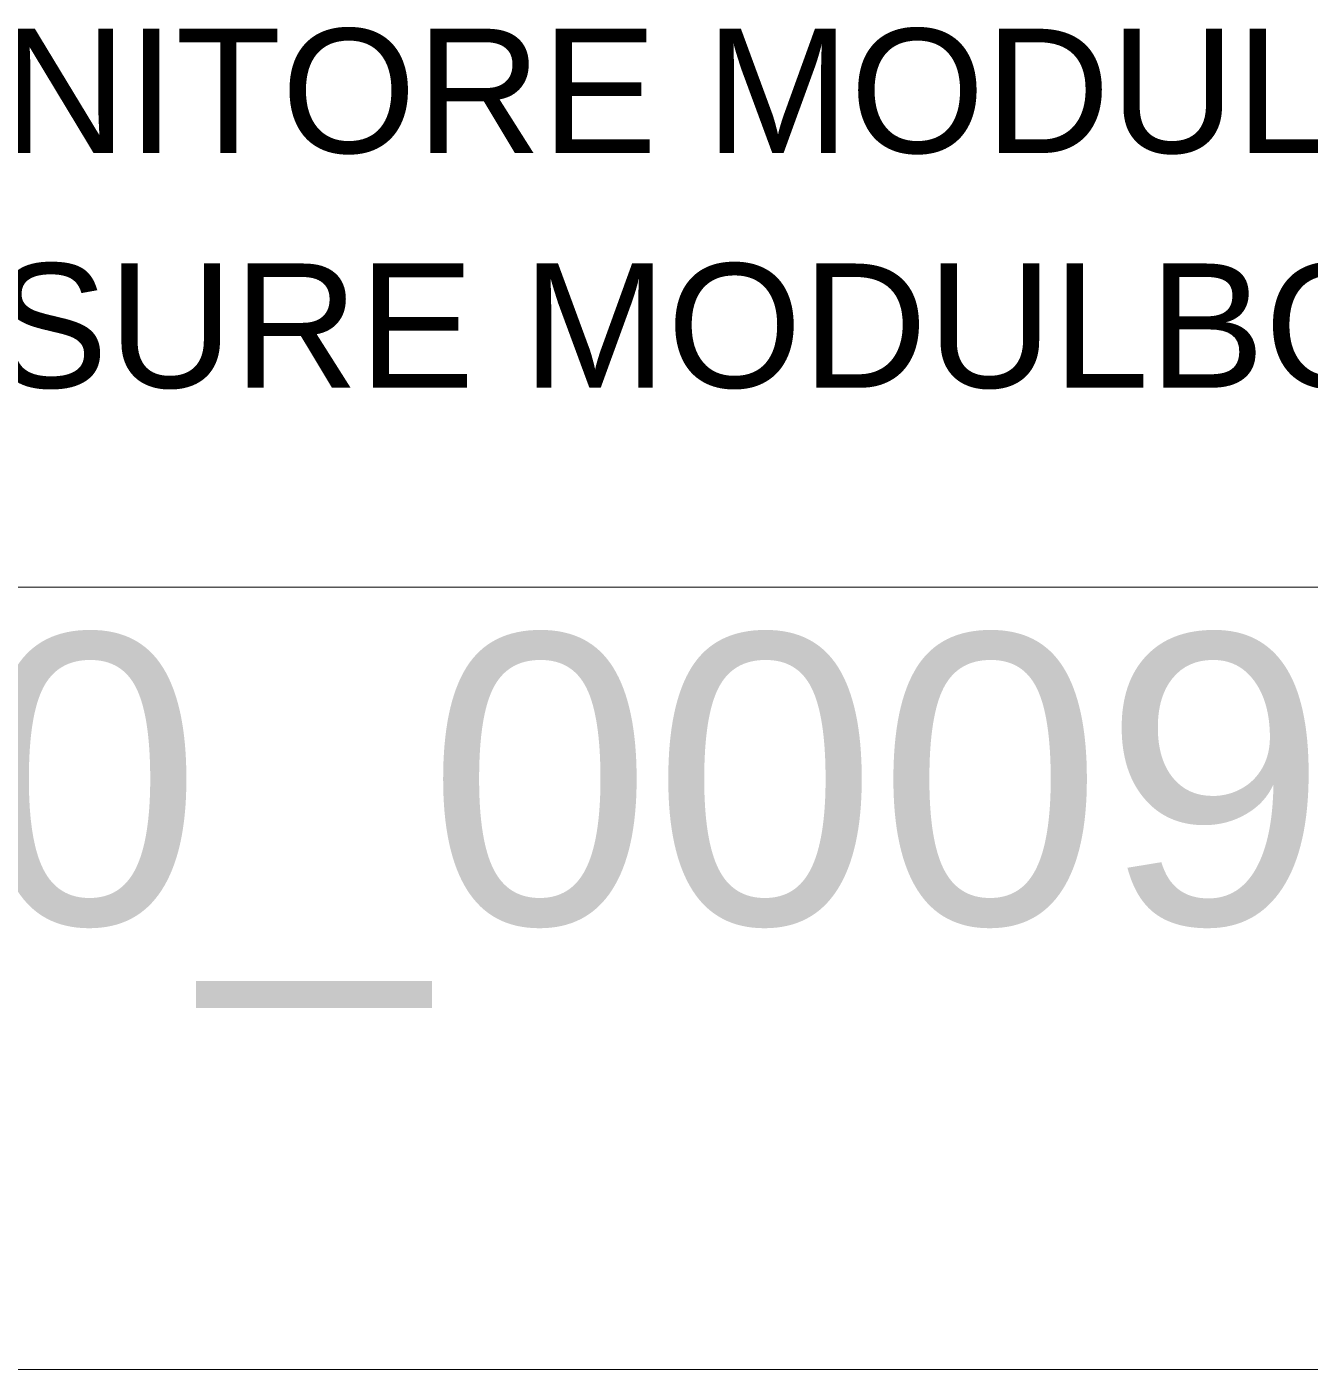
# Model space of a CAD drawing. Header units: inches. Extents: x 0 to 35.2, y -0.7 to 15.9.
# Drawn here: x 32.353 to 32.999, y -0.532 to 0.144 of the extents above; entities that cross this region are included whole.
import ezdxf

# ---------------------------------------------------------------- set-up
doc = ezdxf.new("R2010")
doc.units = ezdxf.units.IN
doc.header["$MEASUREMENT"] = 0
doc.layers.add('Board Outline', color=216, linetype='Continuous')
doc.layers.add('Dimensions', color=6, linetype='Continuous')
doc.styles.add('Arial', font='', dxfattribs={"height": 0.2})
doc.styles.get('Arial').set_extended_font_data('Arial')

msp = doc.modelspace()

# ---------------------------------------------------------------- linework, layer by layer
at = {"layer": 'Dimensions'}
for points in [[(31.83584, -0.1378, 0.0005, 0.0005, 0), (34.98545, -0.1378, 0.0005, 0.0005, 0)], [(11.99332, -0.5315, 0.0005, 0.0005, 0), (34.98545, -0.5315, 0.0005, 0.0005, 0)]]:
    msp.add_lwpolyline(points, format="xyseb", dxfattribs=at)

# ---------------------------------------------------------------- texts
at = {"layer": 'Board Outline', "style": 'Arial'}
for s, height, p in [('KIT CONTENITORE MODULBOX XTS 5M53-C', 0.0625, (31.87521, 0.08058)), ('KIT ENCLOSURE MODULBOX XTS 5M53-C', 0.0625, (31.87521, -0.03753)), ('3_250_00098', 0.1458333, (31.87521, -0.30737))]:
    msp.add_text(s, height=height, dxfattribs=at).set_placement(p)

doc.saveas('drawing.dxf')
